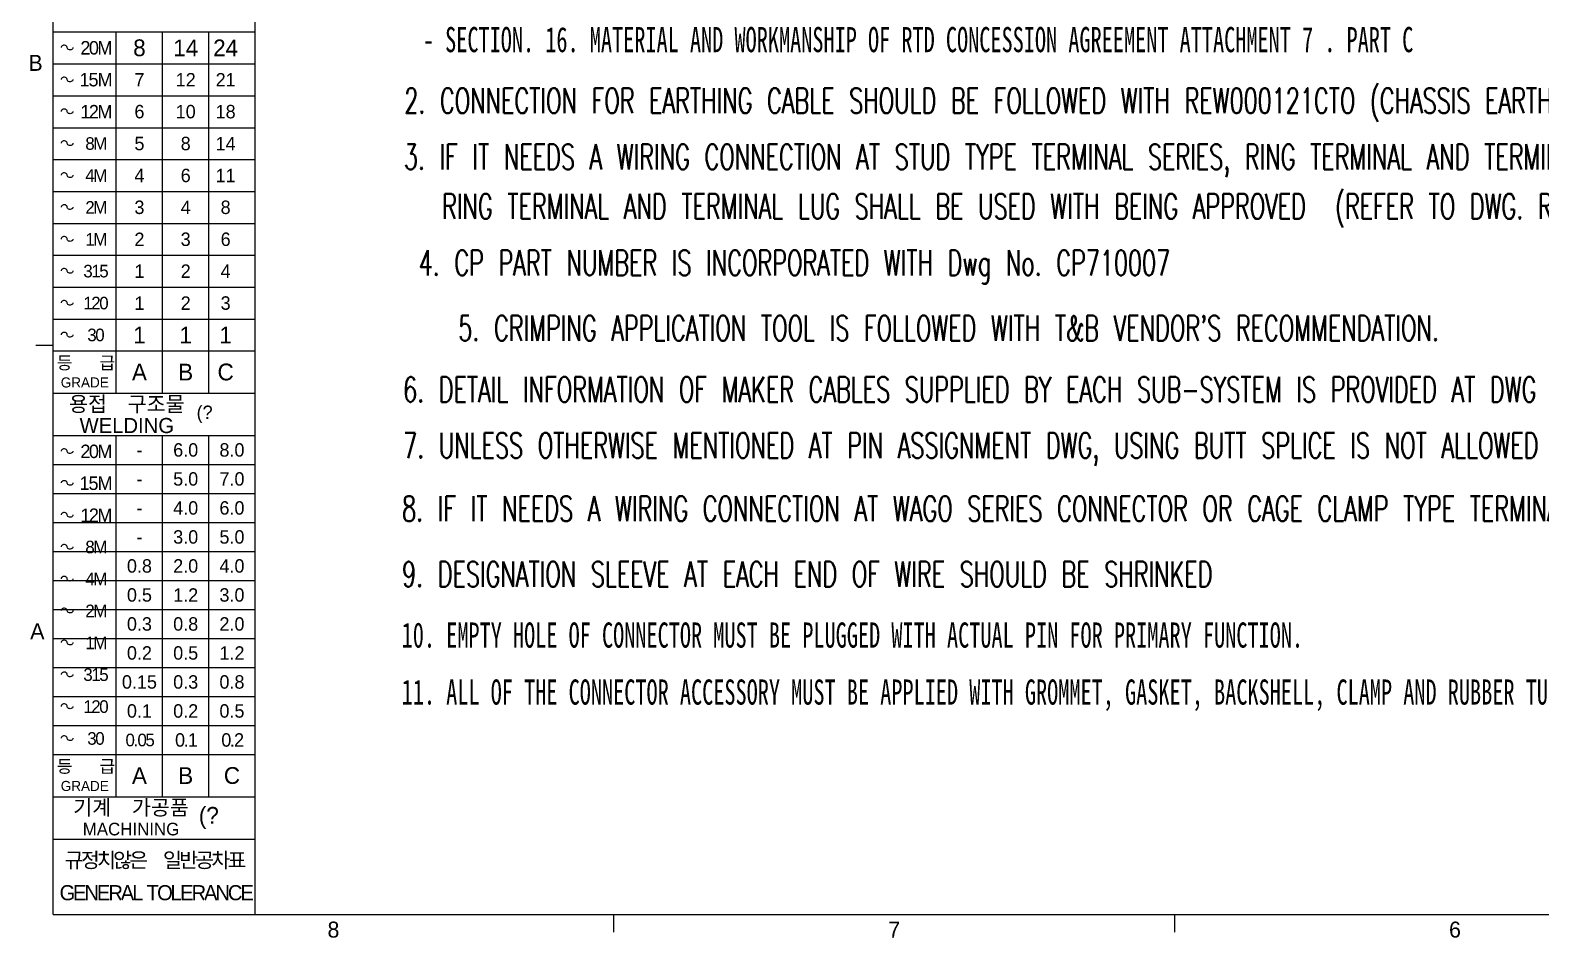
# Model space of a CAD drawing. Header units: millimetres. Extents: x 1063 to 1621, y 404 to 836.
# Drawn here: x 1072.5 to 1252.1, y 414.3 to 522.3 of the extents above; entities that cross this region are included whole.
import ezdxf
from ezdxf.enums import TextEntityAlignment as Align

# ---------------------------------------------------------------- set-up
doc = ezdxf.new("R2010")
doc.units = ezdxf.units.MM
doc.linetypes.add('DASHED', pattern=[0.75, 0.5, -0.25])
doc.layers.add('현배선도', color=7, linetype='Continuous')
doc.styles.add('ROMANS', font='txt', dxfattribs={"height": 0.2})
doc.styles.get("Standard").update_dxf_attribs({"font": 'txt.shx', "bigfont": 'whgtxt.shx'})

msp = doc.modelspace()

# ---------------------------------------------------------------- linework, layer by layer
at = {"color": 5, "linetype": 'Continuous'}
for p, q in [((1075.26, 417.09), (1075.26, 823.49)), ((1099.26, 417.09), (1099.26, 570.09)), ((1075.26, 522.09), (1099.26, 522.09)), ((1075.26, 474.09), (1099.26, 474.09)), ((1075.26, 426.09), (1099.26, 426.09)), ((1075.26, 417.09), (1608.66, 417.09))]:
    msp.add_line(p, q, dxfattribs=at)
at = {"color": 6, "linetype": 'Continuous'}
for p, q in [((1082.76, 479.11), (1082.76, 522.09)), ((1088.26, 479.11), (1088.26, 522.09)), ((1093.76, 479.11), (1093.76, 522.09)), ((1075.26, 518.29), (1099.26, 518.29)), ((1075.26, 514.5), (1099.26, 514.5)), ((1075.26, 510.7), (1099.26, 510.7)), ((1075.26, 506.91), (1099.26, 506.91)), ((1075.26, 503.11), (1099.26, 503.11)), ((1075.26, 499.32), (1099.26, 499.32)), ((1075.26, 495.52), (1099.26, 495.52)), ((1075.26, 491.73), (1099.26, 491.73)), ((1075.26, 487.93), (1099.26, 487.93)), ((1073.21, 484.82), (1075.26, 484.82)), ((1075.26, 484.14), (1099.26, 484.14)), ((1075.26, 479.11), (1099.26, 479.11)), ((1082.76, 431.11), (1082.76, 474.09)), ((1088.26, 431.11), (1088.26, 474.09)), ((1093.76, 431.11), (1093.76, 474.09)), ((1075.26, 470.64), (1099.26, 470.64)), ((1075.26, 467.19), (1099.26, 467.19)), ((1075.26, 463.74), (1099.26, 463.74)), ((1075.26, 460.29), (1099.26, 460.29)), ((1075.26, 456.84), (1099.26, 456.84)), ((1075.26, 453.39), (1099.26, 453.39)), ((1075.26, 449.94), (1099.26, 449.94)), ((1075.26, 446.49), (1099.26, 446.49)), ((1075.26, 443.04), (1099.26, 443.04)), ((1075.26, 439.59), (1099.26, 439.59)), ((1075.26, 436.14), (1099.26, 436.14)), ((1075.26, 431.11), (1099.26, 431.11)), ((1141.93, 414.99), (1141.93, 417.09)), ((1208.61, 414.99), (1208.61, 417.09))]:
    msp.add_line(p, q, dxfattribs=at)
at = {"color": 4, "linetype": 'Continuous'}
for points in [[(1077.61, 520.23), (1077.59, 520.15), (1077.55, 520.07), (1077.47, 520.01), (1077.38, 519.97), (1077.28, 519.95), (1077.18, 519.96), (1077.08, 519.99), (1077, 520.04), (1076.94, 520.11), (1076.91, 520.19), (1076.9, 520.28), (1076.87, 520.36), (1076.8, 520.43), (1076.71, 520.48), (1076.61, 520.51), (1076.5, 520.51), (1076.39, 520.48), (1076.31, 520.43), (1076.24, 520.36), (1076.21, 520.27), (1076.21, 520.27), (1076.21, 520.26), (1076.21, 520.26), (1076.21, 520.26), (1076.21, 520.25), (1076.21, 520.25), (1076.21, 520.24), (1076.21, 520.24), (1076.21, 520.24), (1076.21, 520.23)], [(1077.61, 516.44), (1077.59, 516.35), (1077.55, 516.28), (1077.47, 516.22), (1077.38, 516.18), (1077.28, 516.16), (1077.18, 516.16), (1077.08, 516.2), (1077, 516.25), (1076.94, 516.32), (1076.91, 516.4), (1076.9, 516.48), (1076.87, 516.57), (1076.8, 516.64), (1076.71, 516.69), (1076.61, 516.71), (1076.5, 516.71), (1076.39, 516.68), (1076.31, 516.63), (1076.24, 516.56), (1076.21, 516.48), (1076.21, 516.47), (1076.21, 516.47), (1076.21, 516.47), (1076.21, 516.46), (1076.21, 516.46), (1076.21, 516.45), (1076.21, 516.45), (1076.21, 516.45), (1076.21, 516.44), (1076.21, 516.44)], [(1077.61, 512.64), (1077.59, 512.56), (1077.55, 512.48), (1077.47, 512.42), (1077.38, 512.38), (1077.28, 512.36), (1077.18, 512.37), (1077.08, 512.4), (1077, 512.45), (1076.94, 512.52), (1076.91, 512.6), (1076.9, 512.69), (1076.87, 512.77), (1076.8, 512.84), (1076.71, 512.89), (1076.61, 512.92), (1076.5, 512.92), (1076.39, 512.89), (1076.31, 512.84), (1076.24, 512.77), (1076.21, 512.68), (1076.21, 512.68), (1076.21, 512.67), (1076.21, 512.67), (1076.21, 512.67), (1076.21, 512.66), (1076.21, 512.66), (1076.21, 512.65), (1076.21, 512.65), (1076.21, 512.65), (1076.21, 512.64)], [(1077.61, 508.85), (1077.59, 508.76), (1077.55, 508.69), (1077.47, 508.63), (1077.38, 508.59), (1077.28, 508.57), (1077.18, 508.57), (1077.08, 508.61), (1077, 508.66), (1076.94, 508.73), (1076.91, 508.81), (1076.9, 508.89), (1076.87, 508.98), (1076.8, 509.05), (1076.71, 509.1), (1076.61, 509.12), (1076.5, 509.12), (1076.39, 509.09), (1076.31, 509.04), (1076.24, 508.97), (1076.21, 508.89), (1076.21, 508.88), (1076.21, 508.88), (1076.21, 508.88), (1076.21, 508.87), (1076.21, 508.87), (1076.21, 508.86), (1076.21, 508.86), (1076.21, 508.86), (1076.21, 508.85), (1076.21, 508.85)], [(1077.61, 505.05), (1077.59, 504.97), (1077.55, 504.89), (1077.47, 504.83), (1077.38, 504.79), (1077.28, 504.77), (1077.18, 504.78), (1077.08, 504.81), (1077, 504.86), (1076.94, 504.93), (1076.91, 505.01), (1076.9, 505.1), (1076.87, 505.18), (1076.8, 505.25), (1076.71, 505.3), (1076.61, 505.33), (1076.5, 505.33), (1076.39, 505.3), (1076.31, 505.25), (1076.24, 505.18), (1076.21, 505.09), (1076.21, 505.09), (1076.21, 505.08), (1076.21, 505.08), (1076.21, 505.08), (1076.21, 505.07), (1076.21, 505.07), (1076.21, 505.06), (1076.21, 505.06), (1076.21, 505.06), (1076.21, 505.05)], [(1077.61, 501.26), (1077.59, 501.17), (1077.55, 501.1), (1077.47, 501.04), (1077.38, 501), (1077.28, 500.98), (1077.18, 500.98), (1077.08, 501.02), (1077, 501.07), (1076.94, 501.14), (1076.91, 501.22), (1076.9, 501.3), (1076.87, 501.39), (1076.8, 501.46), (1076.71, 501.51), (1076.61, 501.53), (1076.5, 501.53), (1076.39, 501.5), (1076.31, 501.45), (1076.24, 501.38), (1076.21, 501.3), (1076.21, 501.29), (1076.21, 501.29), (1076.21, 501.29), (1076.21, 501.28), (1076.21, 501.28), (1076.21, 501.27), (1076.21, 501.27), (1076.21, 501.27), (1076.21, 501.26), (1076.21, 501.26)], [(1077.61, 497.46), (1077.59, 497.38), (1077.55, 497.3), (1077.47, 497.24), (1077.38, 497.2), (1077.28, 497.18), (1077.18, 497.19), (1077.08, 497.22), (1077, 497.27), (1076.94, 497.34), (1076.91, 497.42), (1076.9, 497.51), (1076.87, 497.59), (1076.8, 497.66), (1076.71, 497.71), (1076.61, 497.74), (1076.5, 497.74), (1076.39, 497.71), (1076.31, 497.66), (1076.24, 497.59), (1076.21, 497.5), (1076.21, 497.5), (1076.21, 497.49), (1076.21, 497.49), (1076.21, 497.49), (1076.21, 497.48), (1076.21, 497.48), (1076.21, 497.47), (1076.21, 497.47), (1076.21, 497.47), (1076.21, 497.46)], [(1077.61, 493.67), (1077.59, 493.58), (1077.55, 493.51), (1077.47, 493.45), (1077.38, 493.41), (1077.28, 493.39), (1077.18, 493.39), (1077.08, 493.43), (1077, 493.48), (1076.94, 493.55), (1076.91, 493.63), (1076.9, 493.71), (1076.87, 493.8), (1076.8, 493.87), (1076.71, 493.92), (1076.61, 493.94), (1076.5, 493.94), (1076.39, 493.91), (1076.31, 493.86), (1076.24, 493.79), (1076.21, 493.71), (1076.21, 493.7), (1076.21, 493.7), (1076.21, 493.7), (1076.21, 493.69), (1076.21, 493.69), (1076.21, 493.68), (1076.21, 493.68), (1076.21, 493.68), (1076.21, 493.67), (1076.21, 493.67)], [(1077.61, 489.87), (1077.59, 489.79), (1077.55, 489.71), (1077.47, 489.65), (1077.38, 489.61), (1077.28, 489.59), (1077.18, 489.6), (1077.08, 489.63), (1077, 489.68), (1076.94, 489.75), (1076.91, 489.83), (1076.9, 489.92), (1076.87, 490), (1076.8, 490.07), (1076.71, 490.12), (1076.61, 490.15), (1076.5, 490.15), (1076.39, 490.12), (1076.31, 490.07), (1076.24, 490), (1076.21, 489.91), (1076.21, 489.91), (1076.21, 489.9), (1076.21, 489.9), (1076.21, 489.9), (1076.21, 489.89), (1076.21, 489.89), (1076.21, 489.88), (1076.21, 489.88), (1076.21, 489.88), (1076.21, 489.87)], [(1077.61, 486.08), (1077.59, 485.99), (1077.55, 485.92), (1077.47, 485.86), (1077.38, 485.82), (1077.28, 485.8), (1077.18, 485.8), (1077.08, 485.84), (1077, 485.89), (1076.94, 485.96), (1076.91, 486.04), (1076.9, 486.12), (1076.87, 486.21), (1076.8, 486.28), (1076.71, 486.33), (1076.61, 486.35), (1076.5, 486.35), (1076.39, 486.32), (1076.31, 486.27), (1076.24, 486.2), (1076.21, 486.12), (1076.21, 486.11), (1076.21, 486.11), (1076.21, 486.11), (1076.21, 486.1), (1076.21, 486.1), (1076.21, 486.09), (1076.21, 486.09), (1076.21, 486.09), (1076.21, 486.08), (1076.21, 486.08)], [(1077.61, 472.23), (1077.59, 472.15), (1077.55, 472.07), (1077.47, 472.01), (1077.38, 471.97), (1077.28, 471.95), (1077.18, 471.96), (1077.08, 471.99), (1077, 472.04), (1076.94, 472.11), (1076.91, 472.19), (1076.9, 472.28), (1076.87, 472.36), (1076.8, 472.43), (1076.71, 472.48), (1076.61, 472.51), (1076.5, 472.51), (1076.39, 472.48), (1076.31, 472.43), (1076.24, 472.36), (1076.21, 472.27), (1076.21, 472.27), (1076.21, 472.26), (1076.21, 472.26), (1076.21, 472.26), (1076.21, 472.25), (1076.21, 472.25), (1076.21, 472.24), (1076.21, 472.24), (1076.21, 472.24), (1076.21, 472.23)], [(1077.61, 468.44), (1077.59, 468.35), (1077.55, 468.28), (1077.47, 468.22), (1077.38, 468.18), (1077.28, 468.16), (1077.18, 468.16), (1077.08, 468.2), (1077, 468.25), (1076.94, 468.32), (1076.91, 468.4), (1076.9, 468.48), (1076.87, 468.57), (1076.8, 468.64), (1076.71, 468.69), (1076.61, 468.71), (1076.5, 468.71), (1076.39, 468.68), (1076.31, 468.63), (1076.24, 468.56), (1076.21, 468.48), (1076.21, 468.47), (1076.21, 468.47), (1076.21, 468.47), (1076.21, 468.46), (1076.21, 468.46), (1076.21, 468.45), (1076.21, 468.45), (1076.21, 468.45), (1076.21, 468.44), (1076.21, 468.44)], [(1077.61, 464.64), (1077.59, 464.56), (1077.55, 464.48), (1077.47, 464.42), (1077.38, 464.38), (1077.28, 464.36), (1077.18, 464.37), (1077.08, 464.4), (1077, 464.45), (1076.94, 464.52), (1076.91, 464.6), (1076.9, 464.69), (1076.87, 464.77), (1076.8, 464.84), (1076.71, 464.89), (1076.61, 464.92), (1076.5, 464.92), (1076.39, 464.89), (1076.31, 464.84), (1076.24, 464.77), (1076.21, 464.68), (1076.21, 464.68), (1076.21, 464.67), (1076.21, 464.67), (1076.21, 464.67), (1076.21, 464.66), (1076.21, 464.66), (1076.21, 464.65), (1076.21, 464.65), (1076.21, 464.65), (1076.21, 464.64)], [(1077.61, 460.85), (1077.59, 460.76), (1077.55, 460.69), (1077.47, 460.63), (1077.38, 460.59), (1077.28, 460.57), (1077.18, 460.57), (1077.08, 460.61), (1077, 460.66), (1076.94, 460.73), (1076.91, 460.81), (1076.9, 460.89), (1076.87, 460.98), (1076.8, 461.05), (1076.71, 461.1), (1076.61, 461.12), (1076.5, 461.12), (1076.39, 461.09), (1076.31, 461.04), (1076.24, 460.97), (1076.21, 460.89), (1076.21, 460.88), (1076.21, 460.88), (1076.21, 460.88), (1076.21, 460.87), (1076.21, 460.87), (1076.21, 460.86), (1076.21, 460.86), (1076.21, 460.86), (1076.21, 460.85), (1076.21, 460.85)], [(1077.61, 457.05), (1077.59, 456.97), (1077.55, 456.89), (1077.47, 456.83), (1077.38, 456.79), (1077.28, 456.77), (1077.18, 456.78), (1077.08, 456.81), (1077, 456.86), (1076.94, 456.93), (1076.91, 457.01), (1076.9, 457.1), (1076.87, 457.18), (1076.8, 457.25), (1076.71, 457.3), (1076.61, 457.33), (1076.5, 457.33), (1076.39, 457.3), (1076.31, 457.25), (1076.24, 457.18), (1076.21, 457.09), (1076.21, 457.09), (1076.21, 457.08), (1076.21, 457.08), (1076.21, 457.08), (1076.21, 457.07), (1076.21, 457.07), (1076.21, 457.06), (1076.21, 457.06), (1076.21, 457.06), (1076.21, 457.05)], [(1077.61, 453.26), (1077.59, 453.17), (1077.55, 453.1), (1077.47, 453.04), (1077.38, 453), (1077.28, 452.98), (1077.18, 452.98), (1077.08, 453.02), (1077, 453.07), (1076.94, 453.14), (1076.91, 453.22), (1076.9, 453.3), (1076.87, 453.39), (1076.8, 453.46), (1076.71, 453.51), (1076.61, 453.53), (1076.5, 453.53), (1076.39, 453.5), (1076.31, 453.45), (1076.24, 453.38), (1076.21, 453.3), (1076.21, 453.29), (1076.21, 453.29), (1076.21, 453.29), (1076.21, 453.28), (1076.21, 453.28), (1076.21, 453.27), (1076.21, 453.27), (1076.21, 453.27), (1076.21, 453.26), (1076.21, 453.26)], [(1077.61, 449.46), (1077.59, 449.38), (1077.55, 449.3), (1077.47, 449.24), (1077.38, 449.2), (1077.28, 449.18), (1077.18, 449.19), (1077.08, 449.22), (1077, 449.27), (1076.94, 449.34), (1076.91, 449.42), (1076.9, 449.51), (1076.87, 449.59), (1076.8, 449.66), (1076.71, 449.71), (1076.61, 449.74), (1076.5, 449.74), (1076.39, 449.71), (1076.31, 449.66), (1076.24, 449.59), (1076.21, 449.5), (1076.21, 449.5), (1076.21, 449.49), (1076.21, 449.49), (1076.21, 449.49), (1076.21, 449.48), (1076.21, 449.48), (1076.21, 449.47), (1076.21, 449.47), (1076.21, 449.47), (1076.21, 449.46)], [(1077.61, 445.67), (1077.59, 445.58), (1077.55, 445.51), (1077.47, 445.45), (1077.38, 445.41), (1077.28, 445.39), (1077.18, 445.39), (1077.08, 445.43), (1077, 445.48), (1076.94, 445.55), (1076.91, 445.63), (1076.9, 445.71), (1076.87, 445.8), (1076.8, 445.87), (1076.71, 445.92), (1076.61, 445.94), (1076.5, 445.94), (1076.39, 445.91), (1076.31, 445.86), (1076.24, 445.79), (1076.21, 445.71), (1076.21, 445.7), (1076.21, 445.7), (1076.21, 445.7), (1076.21, 445.69), (1076.21, 445.69), (1076.21, 445.68), (1076.21, 445.68), (1076.21, 445.68), (1076.21, 445.67), (1076.21, 445.67)], [(1077.61, 441.87), (1077.59, 441.79), (1077.55, 441.71), (1077.47, 441.65), (1077.38, 441.61), (1077.28, 441.59), (1077.18, 441.6), (1077.08, 441.63), (1077, 441.68), (1076.94, 441.75), (1076.91, 441.83), (1076.9, 441.92), (1076.87, 442), (1076.8, 442.07), (1076.71, 442.12), (1076.61, 442.15), (1076.5, 442.15), (1076.39, 442.12), (1076.31, 442.07), (1076.24, 442), (1076.21, 441.91), (1076.21, 441.91), (1076.21, 441.9), (1076.21, 441.9), (1076.21, 441.9), (1076.21, 441.89), (1076.21, 441.89), (1076.21, 441.88), (1076.21, 441.88), (1076.21, 441.88), (1076.21, 441.87)], [(1077.61, 438.08), (1077.59, 437.99), (1077.55, 437.92), (1077.47, 437.86), (1077.38, 437.82), (1077.28, 437.8), (1077.18, 437.8), (1077.08, 437.84), (1077, 437.89), (1076.94, 437.96), (1076.91, 438.04), (1076.9, 438.12), (1076.87, 438.21), (1076.8, 438.28), (1076.71, 438.33), (1076.61, 438.35), (1076.5, 438.35), (1076.39, 438.32), (1076.31, 438.27), (1076.24, 438.2), (1076.21, 438.12), (1076.21, 438.11), (1076.21, 438.11), (1076.21, 438.11), (1076.21, 438.1), (1076.21, 438.1), (1076.21, 438.09), (1076.21, 438.09), (1076.21, 438.09), (1076.21, 438.08), (1076.21, 438.08)]]:
    msp.add_lwpolyline(points, dxfattribs=at)

# ---------------------------------------------------------------- texts
at = {"color": 7, "width": 0.65}
for s, p in [('2. CONNECTION FOR EARTHING CABLE SHOULD BE FOLLOWED WITH REW000121CTO (CHASSIS EARTHING DRAWING).', (1117, 513.91)), ('3. IF IT NEEDS A WIRING CONNECTION AT STUD TYPE TERMINAL SERIES, RING TERMINAL AND TERMINAL LUG SHOULD BE USED.', (1116.95, 507.23)), ('RING TERMINAL AND TERMINAL LUG SHALL BE USED WITH BEING APPROVED  (REFER TO DWG. REW000123CTO).', (1121.5, 501.34)), ('6. DETAIL INFORMATION OF MAKER CABLES SUPPLIED BY EACH SUB-SYSTEM IS PROVIDED AT DWG NO.REW000122CTO', (1116.86, 479.56)), ('7. UNLESS OTHERWISE MENTIONED AT PIN ASSIGNMENT DWG, USING BUTT SPLICE IS NOT ALLOWED ', (1116.86, 472.91)), ('8. IF IT NEEDS A WIRING CONNECTION AT WAGO SERIES CONNECTOR OR CAGE CLAMP TYPE TERMINAL BLOCK, FERRULES SHOULD BE USED.', (1116.74, 465.39)), ('9. DESIGNATION SLEEVE AT EACH END OF WIRE SHOULD BE SHRINKED', (1116.74, 457.59))]:
    msp.add_text(s, height=3, dxfattribs=at).set_placement(p, align=Align.MIDDLE_LEFT)
at = {"color": 255, "linetype": 'Continuous', "width": 0.65}
for s, p in [('4. CP PART NUMBER IS INCORPORATED WITH Dwg No. CP710007', (1163.39, 494.62)), ("5. CRIMPING APPLICATION TOOL IS FOLLOWED WITH T&B VENDOR'S RECOMMENDATION.", (1181.73, 486.85))]:
    msp.add_text(s, height=3, dxfattribs=at).set_placement(p, align=Align.MIDDLE_CENTER)
at = {"color": 4, "attachment_point": 5, "style": 'ROMANS'}
for s, insert, char_height in [('{\\fﾱﾼﾸﾲￃﾼ|b0|i0|c129|p49;\\H0.8x;\\T0.85;20M\\H1.25x;\\T1; }', (1080.26, 520.19), 2), ('{\\fﾱﾼﾸﾲￃﾼ|b0|i0|c129|p49;8 }', (1085.51, 520.19), 2), ('{\\fﾱﾼﾸﾲￃﾼ|b0|i0|c129|p49;14 }', (1091.01, 520.19), 2), ('{\\fﾱﾼﾸﾲￃﾼ|b0|i0|c129|p49;24 }', (1095.76, 520.19), 2), ('{\\fﾱﾼﾸﾲￃﾼ|b0|i0|c129|p49;B }', (1073.16, 518.41), 1.9), ('{\\fﾱﾼﾸﾲￃﾼ|b0|i0|c129|p49;\\H0.8x;\\T0.9;15M\\H1.25x;\\T1; }', (1080.26, 516.4), 2), ('{\\fﾱﾼﾸﾲￃﾼ|b0|i0|c129|p49;7 }', (1085.51, 516.4), 1.6), ('{\\fﾱﾼﾸﾲￃﾼ|b0|i0|c129|p49;12 }', (1091.01, 516.4), 1.6), ('{\\fﾱﾼﾸﾲￃﾼ|b0|i0|c129|p49;21 }', (1095.76, 516.4), 1.6), ('{\\fﾱﾼﾸﾲￃﾼ|b0|i0|c129|p49;\\H0.8x;\\T0.8;12M\\H1.25x;\\T1; }', (1080.26, 512.6), 2), ('{\\fﾱﾼﾸﾲￃﾼ|b0|i0|c129|p49;6 }', (1085.51, 512.6), 1.6), ('{\\fﾱﾼﾸﾲￃﾼ|b0|i0|c129|p49;10 }', (1091.01, 512.6), 1.6), ('{\\fﾱﾼﾸﾲￃﾼ|b0|i0|c129|p49;18 }', (1095.76, 512.6), 1.6), ('{\\fﾱﾼﾸﾲￃﾼ|b0|i0|c129|p49;\\H0.75x;\\T0.8;8M\\H1.333x;\\T1; }', (1080.26, 508.81), 2), ('{\\fﾱﾼﾸﾲￃﾼ|b0|i0|c129|p49;5 }', (1085.51, 508.81), 1.6), ('{\\fﾱﾼﾸﾲￃﾼ|b0|i0|c129|p49;8 }', (1091.01, 508.81), 1.6), ('{\\fﾱﾼﾸﾲￃﾼ|b0|i0|c129|p49;14 }', (1095.76, 508.81), 1.6), ('{\\fﾱﾼﾸﾲￃﾼ|b0|i0|c129|p49;\\H0.75x;\\T0.8;4M\\H1.333x;\\T1; }', (1080.26, 505.01), 2), ('{\\fﾱﾼﾸﾲￃﾼ|b0|i0|c129|p49;4 }', (1085.51, 505.01), 1.6), ('{\\fﾱﾼﾸﾲￃﾼ|b0|i0|c129|p49;6 }', (1091.01, 505.01), 1.6), ('{\\fﾱﾼﾸﾲￃﾼ|b0|i0|c129|p49;11 }', (1095.76, 505.01), 1.6), ('{\\fﾱﾼﾸﾲￃﾼ|b0|i0|c129|p49;\\H0.75x;\\T0.8;2M\\H1.333x;\\T1; }', (1080.26, 501.22), 2), ('{\\fﾱﾼﾸﾲￃﾼ|b0|i0|c129|p49;3 }', (1085.51, 501.22), 1.6), ('{\\fﾱﾼﾸﾲￃﾼ|b0|i0|c129|p49;4 }', (1091.01, 501.22), 1.6), ('{\\fﾱﾼﾸﾲￃﾼ|b0|i0|c129|p49;8 }', (1095.76, 501.22), 1.6), ('{\\fﾱﾼﾸﾲￃﾼ|b0|i0|c129|p49;\\H0.75x;\\T0.8;1M\\H1.333x;\\T1; }', (1080.26, 497.42), 2), ('{\\fﾱﾼﾸﾲￃﾼ|b0|i0|c129|p49;2 }', (1085.51, 497.42), 1.6), ('{\\fﾱﾼﾸﾲￃﾼ|b0|i0|c129|p49;3 }', (1091.01, 497.42), 1.6), ('{\\fﾱﾼﾸﾲￃﾼ|b0|i0|c129|p49;6 }', (1095.76, 497.42), 1.6), ('{\\fﾱﾼﾸﾲￃﾼ|b0|i0|c129|p49;\\H0.75x;\\T0.8;315\\H1.333x;\\T1; }', (1080.26, 493.63), 2), ('{\\fﾱﾼﾸﾲￃﾼ|b0|i0|c129|p49;1 }', (1085.51, 493.63), 1.6), ('{\\fﾱﾼﾸﾲￃﾼ|b0|i0|c129|p49;2 }', (1091.01, 493.63), 1.6), ('{\\fﾱﾼﾸﾲￃﾼ|b0|i0|c129|p49;4 }', (1095.76, 493.63), 1.6), ('{\\fﾱﾼﾸﾲￃﾼ|b0|i0|c129|p49;\\H0.75x;\\T0.8;120\\H1.333x;\\T1; }', (1080.26, 489.83), 2), ('{\\fﾱﾼﾸﾲￃﾼ|b0|i0|c129|p49;1 }', (1085.51, 489.83), 1.6), ('{\\fﾱﾼﾸﾲￃﾼ|b0|i0|c129|p49;2 }', (1091.01, 489.83), 1.6), ('{\\fﾱﾼﾸﾲￃﾼ|b0|i0|c129|p49;3 }', (1095.76, 489.83), 1.6), ('{\\fﾱﾼﾸﾲￃﾼ|b0|i0|c129|p49;\\H0.75x;\\T0.8;30\\H1.333x;\\T1; }', (1080.26, 486.04), 2), ('{\\fﾱﾼﾸﾲￃﾼ|b0|i0|c129|p49;1 }', (1085.51, 486.04), 2), ('{\\fﾱﾼﾸﾲￃﾼ|b0|i0|c129|p49;1 }', (1091.01, 486.04), 2), ('{\\fﾱﾼﾸﾲￃﾼ|b0|i0|c129|p49;1 }', (1095.76, 486.04), 2), ('{\\fNew Gulim|b0|i0|c129|p18;\\H0.8333x;\\T0.75;등\u3000\u3000급\\fﾱﾼﾸﾲￃﾼ|b0|i0|c129|p49;\\H1.2x;\\T1; }', (1079.01, 482.66), 1.8), ('{\\fﾱﾼﾸﾲￃﾼ|b0|i0|c129|p49;A }', (1085.51, 481.63), 2), ('{\\fﾱﾼﾸﾲￃﾼ|b0|i0|c129|p49;B }', (1091.01, 481.63), 2), ('{\\fﾱﾼﾸﾲￃﾼ|b0|i0|c129|p49;C }', (1095.76, 481.63), 2), ('{\\fﾱﾼﾸﾲￃﾼ|b0|i0|c129|p49;GRADE }', (1079.01, 480.39), 1.2), ('{\\fﾱﾼﾸﾲￃﾼ|b0|i0|c129|p49;용접\u3000구조물 }', (1084.01, 477.74), 1.8), ('{\\fﾱﾼﾸﾲￃﾼ|b0|i0|c129|p49;WELDING }', (1084.01, 475.26), 1.8), ('{\\fﾱﾼﾸﾲￃﾼ|b0|i0|c129|p49;(? }', (1093.26, 476.6), 1.6), ('{\\fﾱﾼﾸﾲￃﾼ|b0|i0|c129|p49;\\H0.8x;\\T0.85;20M\\H1.25x;\\T1; }', (1080.26, 472.19), 2), ('{\\fﾱﾼﾸﾲￃﾼ|b0|i0|c129|p49;6.0 }', (1091.01, 472.36), 1.6), ('{\\fﾱﾼﾸﾲￃﾼ|b0|i0|c129|p49;8.0 }', (1096.51, 472.36), 1.6), ('{\\fﾱﾼﾸﾲￃﾼ|b0|i0|c129|p49;- }', (1085.51, 472.36), 1.6), ('{\\fﾱﾼﾸﾲￃﾼ|b0|i0|c129|p49;\\H0.8x;\\T0.9;15M\\H1.25x;\\T1; }', (1080.26, 468.4), 2), ('{\\fﾱﾼﾸﾲￃﾼ|b0|i0|c129|p49;- }', (1085.51, 468.91), 1.6), ('{\\fﾱﾼﾸﾲￃﾼ|b0|i0|c129|p49;5.0 }', (1091.01, 468.91), 1.6), ('{\\fﾱﾼﾸﾲￃﾼ|b0|i0|c129|p49;7.0 }', (1096.51, 468.91), 1.6), ('{\\fﾱﾼﾸﾲￃﾼ|b0|i0|c129|p49;\\H0.8x;\\T0.8;12M\\H1.25x;\\T1; }', (1080.26, 464.6), 2), ('{\\fﾱﾼﾸﾲￃﾼ|b0|i0|c129|p49;- }', (1085.51, 465.46), 1.6), ('{\\fﾱﾼﾸﾲￃﾼ|b0|i0|c129|p49;4.0 }', (1091.01, 465.46), 1.6), ('{\\fﾱﾼﾸﾲￃﾼ|b0|i0|c129|p49;6.0 }', (1096.51, 465.46), 1.6), ('{\\fﾱﾼﾸﾲￃﾼ|b0|i0|c129|p49;- }', (1085.51, 462.01), 1.6), ('{\\fﾱﾼﾸﾲￃﾼ|b0|i0|c129|p49;3.0 }', (1091.01, 462.01), 1.6), ('{\\fﾱﾼﾸﾲￃﾼ|b0|i0|c129|p49;5.0 }', (1096.51, 462.01), 1.6), ('{\\fﾱﾼﾸﾲￃﾼ|b0|i0|c129|p49;\\H0.75x;\\T0.8;8M\\H1.333x;\\T1; }', (1080.26, 460.81), 2), ('{\\fﾱﾼﾸﾲￃﾼ|b0|i0|c129|p49;0.8 }', (1085.51, 458.56), 1.6), ('{\\fﾱﾼﾸﾲￃﾼ|b0|i0|c129|p49;2.0 }', (1091.01, 458.56), 1.6), ('{\\fﾱﾼﾸﾲￃﾼ|b0|i0|c129|p49;4.0 }', (1096.51, 458.56), 1.6), ('{\\fﾱﾼﾸﾲￃﾼ|b0|i0|c129|p49;\\H0.75x;\\T0.8;4M\\H1.333x;\\T1; }', (1080.26, 457.01), 2), ('{\\fﾱﾼﾸﾲￃﾼ|b0|i0|c129|p49;0.5 }', (1085.51, 455.11), 1.6), ('{\\fﾱﾼﾸﾲￃﾼ|b0|i0|c129|p49;1.2 }', (1091.01, 455.11), 1.6), ('{\\fﾱﾼﾸﾲￃﾼ|b0|i0|c129|p49;3.0 }', (1096.51, 455.11), 1.6), ('{\\fﾱﾼﾸﾲￃﾼ|b0|i0|c129|p49;\\H0.75x;\\T0.8;2M\\H1.333x;\\T1; }', (1080.26, 453.22), 2), ('{\\fﾱﾼﾸﾲￃﾼ|b0|i0|c129|p49;A }', (1073.37, 450.8), 1.9), ('{\\fﾱﾼﾸﾲￃﾼ|b0|i0|c129|p49;0.3 }', (1085.51, 451.66), 1.6), ('{\\fﾱﾼﾸﾲￃﾼ|b0|i0|c129|p49;0.8 }', (1091.01, 451.66), 1.6), ('{\\fﾱﾼﾸﾲￃﾼ|b0|i0|c129|p49;2.0 }', (1096.51, 451.66), 1.6), ('{\\fﾱﾼﾸﾲￃﾼ|b0|i0|c129|p49;\\H0.75x;\\T0.8;1M\\H1.333x;\\T1; }', (1080.26, 449.42), 2), ('{\\fﾱﾼﾸﾲￃﾼ|b0|i0|c129|p49;0.2 }', (1085.51, 448.21), 1.6), ('{\\fﾱﾼﾸﾲￃﾼ|b0|i0|c129|p49;0.5 }', (1091.01, 448.21), 1.6), ('{\\fﾱﾼﾸﾲￃﾼ|b0|i0|c129|p49;1.2 }', (1096.51, 448.21), 1.6), ('{\\fﾱﾼﾸﾲￃﾼ|b0|i0|c129|p49;\\H0.75x;\\T0.8;315\\H1.333x;\\T1; }', (1080.26, 445.63), 2), ('{\\fﾱﾼﾸﾲￃﾼ|b0|i0|c129|p49;0.15 }', (1085.51, 444.76), 1.6), ('{\\fﾱﾼﾸﾲￃﾼ|b0|i0|c129|p49;0.3 }', (1091.01, 444.76), 1.6), ('{\\fﾱﾼﾸﾲￃﾼ|b0|i0|c129|p49;0.8 }', (1096.51, 444.76), 1.6), ('{\\fﾱﾼﾸﾲￃﾼ|b0|i0|c129|p49;\\H0.75x;\\T0.8;120\\H1.333x;\\T1; }', (1080.26, 441.83), 2), ('{\\fﾱﾼﾸﾲￃﾼ|b0|i0|c129|p49;0.1 }', (1085.51, 441.31), 1.6), ('{\\fﾱﾼﾸﾲￃﾼ|b0|i0|c129|p49;0.2 }', (1091.01, 441.31), 1.6), ('{\\fﾱﾼﾸﾲￃﾼ|b0|i0|c129|p49;0.5 }', (1096.51, 441.31), 1.6), ('{\\fﾱﾼﾸﾲￃﾼ|b0|i0|c129|p49;\\H0.75x;\\T0.8;30\\H1.333x;\\T1; }', (1080.26, 438.04), 2), ('{\\fﾱﾼﾸﾲￃﾼ|b0|i0|c129|p49;\\T0.8;0.05 }', (1085.51, 437.86), 1.5), ('{\\fﾱﾼﾸﾲￃﾼ|b0|i0|c129|p49;\\T0.8;0.1 }', (1091.01, 437.86), 1.6), ('{\\fﾱﾼﾸﾲￃﾼ|b0|i0|c129|p49;\\T0.8;0.2 }', (1096.51, 437.86), 1.6), ('{\\fNew Gulim|b0|i0|c129|p18;\\H0.8333x;\\T0.75;등\u3000\u3000급\\fﾱﾼﾸﾲￃﾼ|b0|i0|c129|p49;\\H1.2x;\\T1; }', (1079.01, 434.66), 1.8), ('{\\fﾱﾼﾸﾲￃﾼ|b0|i0|c129|p49;C }', (1096.51, 433.63), 2), ('{\\fﾱﾼﾸﾲￃﾼ|b0|i0|c129|p49;GRADE }', (1079.01, 432.39), 1.2), ('{\\fﾱﾼﾸﾲￃﾼ|b0|i0|c129|p49;A }', (1085.51, 433.63), 2), ('{\\fﾱﾼﾸﾲￃﾼ|b0|i0|c129|p49;B }', (1091.01, 433.63), 2), ('{\\fﾱﾼﾸﾲￃﾼ|b0|i0|c129|p49;기계\u3000가공품 }', (1084.51, 429.74), 1.8), ('{\\fﾱﾼﾸﾲￃﾼ|b0|i0|c129|p49;(? }', (1093.76, 428.6), 2), ('{\\fﾱﾼﾸﾲￃﾼ|b0|i0|c129|p49;MACHINING }', (1084.51, 427.26), 1.5), ('{\\fGulim|b0|i0|c129|p50;\\T0.75;규정치않은\u3000일반공차표\\fﾱﾼﾸﾲￃﾼ|b0|i0|c129|p49;\\T1; }', (1087.26, 423.49), 1.8), ('{\\fﾱﾼﾸﾲￃﾼ|b0|i0|c129|p49;\\T0.8;GENERAL TOLERANC\\T1;E }', (1087.56, 419.69), 1.8), ('{\\fﾱﾼﾸﾲￃﾼ|b0|i0|c129|p49;8 }', (1108.58, 415.3), 1.9), ('{\\fﾱﾼﾸﾲￃﾼ|b0|i0|c129|p49;7 }', (1175.26, 415.3), 1.9), ('{\\fﾱﾼﾸﾲￃﾼ|b0|i0|c129|p49;6 }', (1241.93, 415.3), 1.9)]:
    msp.add_mtext(s, dxfattribs=dict(at, insert=insert, char_height=char_height))
at = {"layer": '현배선도', "color": 0, "linetype": 'DASHED', "ltscale": 0.05, "style": 'ROMANS', "width": 0.65}
for s, p in [('   - SECTION. 16. MATERIAL AND WORKMANSHIP OF RTD CONCESSION AGREEMENT ATTACHMENT 7 . PART C ', (1115.24, 521.18)), ('10. EMPTY HOLE OF CONNECTOR MUST BE PLUGGED WITH ACTUAL PIN FOR PRIMARY FUNCTION.', (1116.69, 450.35)), ('11. ALL OF THE CONNECTOR ACCESSORY MUST BE APPLIED WITH GROMMET, GASKET, BACKSHELL, CLAMP AND RUBBER TUBE.', (1116.69, 443.57))]:
    msp.add_text(s, height=2.9925, dxfattribs=at).set_placement(p, align=Align.MIDDLE_LEFT)

doc.saveas('drawing.dxf')
